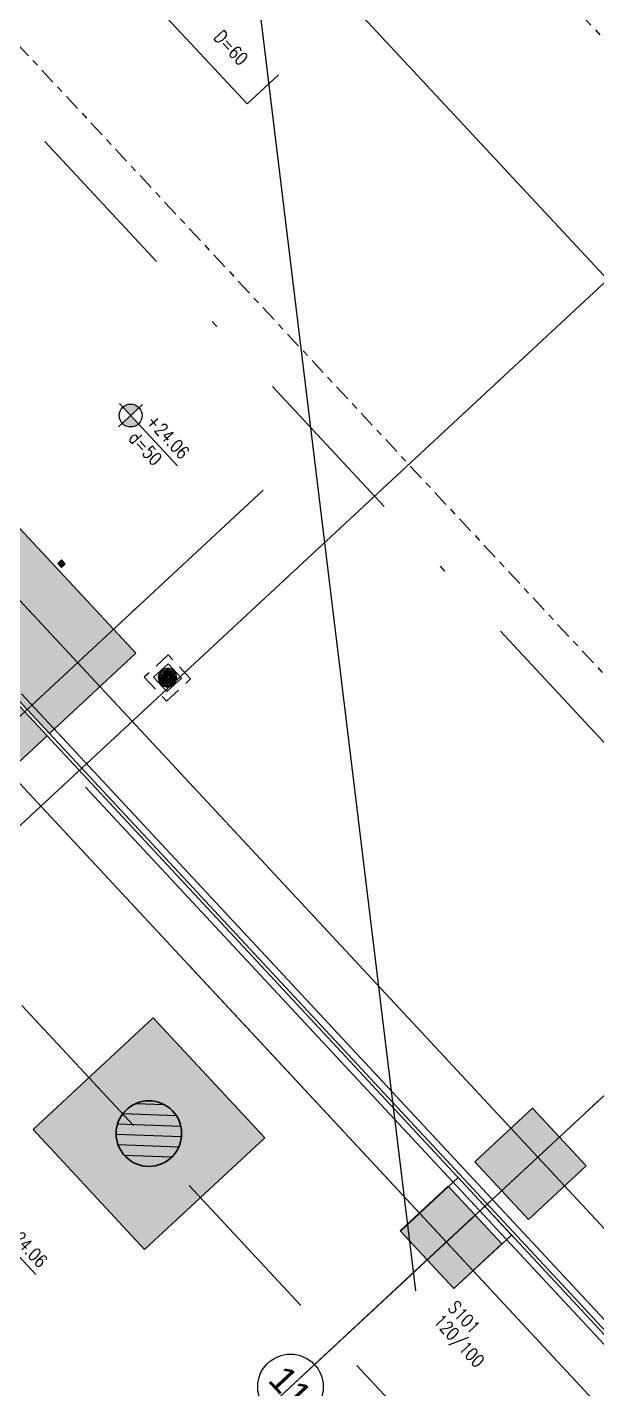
# Model space of a CAD drawing. Header units: millimetres. Extents: x 400392 to 401374, y 4543900 to 4544115.
# Drawn here: x 400472.27 to 400480.96, y 4543998.37 to 4544019.14 of the extents above; entities that cross this region are included whole.
import ezdxf
from ezdxf.enums import TextEntityAlignment as Align

# ---------------------------------------------------------------- set-up
doc = ezdxf.new("R2010")
doc.units = ezdxf.units.MM
for name, pattern in [('AKS', [3, 2.5, -0.25, 0, -0.25]), ('CENTER', [2, 1.25, -0.25, 0.25, -0.25]), ('CIZGI', [0.4, 0.25, -0.15]), ('CONTINU', [0]), ('DASHDOT2', [0.5, 0.25, -0.125, 0, -0.125]), ('HIDDEN', [0.375, 0.25, -0.125]), ('UUC-ST-KAL-I05-101-U-000$0$ACAD_ISO05W100', [33, 24, -3, 0, -3, 0, -3])]:
    doc.linetypes.add(name, pattern=pattern)
for name, color, linetype, lineweight in [('A-DETL-GENF', 92, 'Continuous', 9), ('PRT-Geo-Pile_100', 101, 'Continuous', 30), ('PRT-Geo-Pile_120', 101, 'Continuous', 30), ('PRT-Geo-Pile_No.', 151, 'Continuous', 25)]:
    doc.layers.add(name, color=color, linetype=linetype, lineweight=lineweight)
for name, color, linetype in [('aks prota', 2, 'AKS'), ('bosluk tarama prota', 8, 'Continuous'), ('caks prota', 4, 'Continuous'), ("İbrahim'in aks", 11, 'Continuous'), ('kiriş prota', 6, 'Continuous'), ('kolon prota', 1, 'Continuous'), ('kolon tarama prota', 252, 'Continuous'), ('lkolon prota', 4, 'Continuous'), ('not çizgisi prota', 4, 'Continuous'), ('perde prota', 1, 'Continuous'), ('PRT-AL-TUNEL_EKSENI', 14, 'DASHDOT2'), ('PRT-MI-a_fit_drainage', 10, 'Continuous'), ('skesit prota', 7, 'Continuous'), ('st-s_level (kot)', 6, 'Continuous'), ('st-s_levelmark (kot işareti)', 4, 'Continuous'), ('st_s_ölçü', 4, 'Continuous'), ('taks prota', 7, 'Continuous'), ('temel prota', 6, 'Continuous'), ('tkolon prota', 6, 'Continuous'), ('UUC-ST-KAL-I05-101-U-000$0$st_s_su tutucu', 2, 'Continuous')]:
    doc.layers.add(name, color=color, linetype=linetype)
doc.styles.add('OLCU', font='romanstw.shx')
doc.styles.add('prt-kd-kot', font='Arial.ttf')
doc.styles.add('TAKS', font='Arial Unicode.ttf')
doc.styles.add('tkolon', font='romanstw.shx')
doc.dimstyles.new('1-50', dxfattribs={"dimtxt": 10, "dimasz": 4, "dimexe": 4, "dimexo": 8, "dimgap": 4, "dimtad": 1, "dimdec": 1, "dimrnd": 0.05, "dimzin": 9, "dimdsep": 46, "dimtxsty": 'OLCU', "dimblk1": 'OBLIQUE', "dimblk2": 'OBLIQUE', "dimsah": 1, "dimcen": 2, "dimdle": 4, "dimclrd": 4, "dimclre": 4, "dimclrt": 3, "dimadec": 1, "dimazin": 0, "dimtfac": 1, "dimtdec": 1, "dimtix": 1, "dimtmove": 2, "dimatfit": 3, "dimldrblk": 'OBLIQUE', "dimfxl": 1, "dimtvp": 1, "dimtolj": 1, "dimtzin": 1, "dimarcsym": 0})

# ---------------------------------------------------------------- blocks, each defined once
blk = doc.blocks.new('+24.06 mekanik')
at = {"layer": 'kolon tarama prota', "color": 253}
for p, q in [((90999.48620860717, 166424.138995031), (90756.78111029469, 166247.8034193433)), ((90756.78111029469, 166247.8034193433), (90999.48620860717, 166424.138995031)), ((91175.82178429491, 166181.4338967185), (90999.48620860717, 166424.138995031)), ((90999.48620860717, 166424.138995031), (91175.82178429491, 166181.4338967185)), ((90999.48620860717, 166424.138995031), (90999.48620860717, 166424.138995031)), ((90756.78111029469, 166247.8034193433), (90933.11668598243, 166005.0983210308)), ((90933.11668598243, 166005.0983210308), (90756.78111029469, 166247.8034193433)), ((90756.78111029469, 166247.8034193433), (90756.78111029469, 166247.8034193433)), ((90880.01892457371, 166324.8698542733), (90891.78338627586, 166308.6774618824)), ((90891.78338627586, 166308.6774618824), (90880.01892457371, 166324.8698542733)), ((90880.01892457371, 166324.8698542733), (90880.01892457371, 166324.8698542733)), ((90899.87355621961, 166314.5553144053), (90888.10909451747, 166330.7477067962)), ((90888.10909451747, 166330.7477067962), (90899.87355621961, 166314.5553144053)), ((90888.10909451747, 166330.7477067962), (90888.10909451747, 166330.7477067962)), ((90891.78338627586, 166308.6774618824), (90891.78338627586, 166308.6774618824)), ((90899.87355621961, 166314.5553144053), (90899.87355621961, 166314.5553144053)), ((90906.4941571539, 166288.4298228097), (90918.27054170138, 166272.22102003)), ((90918.27054170138, 166272.22102003), (90906.4941571539, 166288.4298228097)), ((90906.4941571539, 166288.4298228097), (90906.4941571539, 166288.4298228097)), ((90926.36071164513, 166278.0988725529), (90914.58432709765, 166294.3076753326)), ((90914.58432709765, 166294.3076753326), (90926.36071164513, 166278.0988725529)), ((90914.58432709765, 166294.3076753326), (90914.58432709765, 166294.3076753326)), ((90918.27054170138, 166272.22102003), (90918.27054170138, 166272.22102003)), ((90939.43147561031, 166201.2768207633), (90923.1144337429, 166189.4217959154)), ((90923.1144337429, 166189.4217959154), (90939.43147561031, 166201.2768207633)), ((90926.36071164513, 166278.0988725529), (90926.36071164513, 166278.0988725529)), ((90928.99228626581, 166181.3316259717), (90945.30932813323, 166193.1866508196)), ((90945.30932813323, 166193.1866508196), (90928.99228626581, 166181.3316259717)), ((90933.01441523555, 166251.9278190599), (90944.86944008346, 166235.6107771925)), ((90944.86944008346, 166235.6107771925), (90933.01441523555, 166251.9278190599)), ((90933.01441523555, 166251.9278190599), (90933.01441523555, 166251.9278190599)), ((90939.43147561031, 166201.2768207633), (90939.43147561031, 166201.2768207633)), ((90952.95961002722, 166241.4886297154), (90941.10458517929, 166257.8056715828)), ((90941.10458517929, 166257.8056715828), (90952.95961002722, 166241.4886297154)), ((90941.10458517929, 166257.8056715828), (90941.10458517929, 166257.8056715828)), ((90944.86944008346, 166235.6107771925), (90944.86944008346, 166235.6107771925)), ((90945.30932813323, 166193.1866508196), (90945.30932813323, 166193.1866508196)), ((90952.95961002722, 166241.4886297154), (90952.95961002722, 166241.4886297154)), ((91003.61060832378, 166247.9056900901), (90987.29356645637, 166236.0506652422)), ((90987.29356645637, 166236.0506652422), (91003.61060832378, 166247.9056900901)), ((90987.29356645637, 166236.0506652422), (90987.29356645637, 166236.0506652422)), ((90999.58847935405, 166177.3094970019), (90987.73345450613, 166193.6265388693)), ((90987.73345450613, 166193.6265388693), (90999.58847935405, 166177.3094970019)), ((90987.73345450613, 166193.6265388693), (90987.73345450613, 166193.6265388693)), ((90993.17141897928, 166227.9604952985), (91009.4884608467, 166239.8155201464)), ((91009.4884608467, 166239.8155201464), (90993.17141897928, 166227.9604952985)), ((90993.17141897928, 166227.9604952985), (90993.17141897928, 166227.9604952985)), ((91003.61060832378, 166247.9056900901), (91003.61060832378, 166247.9056900901)), ((91009.4884608467, 166239.8155201464), (91009.4884608467, 166239.8155201464)), ((91040.11261207359, 166274.4259481718), (91023.90380929392, 166262.6495636243)), ((91023.90380929392, 166262.6495636243), (91040.11261207359, 166274.4259481718)), ((91023.90380929392, 166262.6495636243), (91023.90380929392, 166262.6495636243)), ((91029.78166181683, 166254.5593936806), (91045.99046459651, 166266.3357782281)), ((91045.99046459651, 166266.3357782281), (91029.78166181683, 166254.5593936806)), ((91029.78166181683, 166254.5593936806), (91029.78166181683, 166254.5593936806)), ((91040.11261207359, 166274.4259481718), (91040.11261207359, 166274.4259481718)), ((91045.99046459651, 166266.3357782281), (91045.99046459651, 166266.3357782281)), ((91076.55264353722, 166300.901180752), (91060.36025114631, 166289.1367190498)), ((91060.36025114631, 166289.1367190498), (91076.55264353722, 166300.901180752)), ((91060.36025114631, 166289.1367190498), (91060.36025114631, 166289.1367190498)), ((91066.23810366924, 166281.0465491061), (91082.43049606014, 166292.8110108082)), ((91082.43049606014, 166292.8110108082), (91066.23810366924, 166281.0465491061)), ((91066.23810366924, 166281.0465491061), (91066.23810366924, 166281.0465491061)), ((91076.55264353722, 166300.901180752), (91076.55264353722, 166300.901180752)), ((91082.43049606014, 166292.8110108082), (91082.43049606014, 166292.8110108082)), ((90866.36479092036, 166148.1907669557), (90850.17239852945, 166136.4263052536)), ((90850.17239852945, 166136.4263052536), (90866.36479092036, 166148.1907669557)), ((90850.17239852945, 166136.4263052536), (90850.17239852945, 166136.4263052536)), ((90856.05025105238, 166128.3361353098), (90872.24264344329, 166140.100597012)), ((90872.24264344329, 166140.100597012), (90856.05025105238, 166128.3361353098)), ((90856.05025105238, 166128.3361353098), (90856.05025105238, 166128.3361353098)), ((90866.36479092036, 166148.1907669557), (90866.36479092036, 166148.1907669557)), ((90872.24264344329, 166140.100597012), (90872.24264344329, 166140.100597012)), ((90902.82123277277, 166174.6779223812), (90886.61242999308, 166162.9015378337)), ((90886.61242999308, 166162.9015378337), (90902.82123277277, 166174.6779223812)), ((90886.61242999308, 166162.9015378337), (90886.61242999308, 166162.9015378337)), ((90892.49028251601, 166154.81136789), (90908.69908529568, 166166.5877524375)), ((90908.69908529568, 166166.5877524375), (90892.49028251601, 166154.81136789)), ((90892.49028251601, 166154.81136789), (90892.49028251601, 166154.81136789)), ((90902.82123277277, 166174.6779223812), (90902.82123277277, 166174.6779223812)), ((90908.69908529568, 166166.5877524375), (90908.69908529568, 166166.5877524375)), ((90923.1144337429, 166189.4217959154), (90923.1144337429, 166189.4217959154)), ((90928.99228626581, 166181.3316259717), (90928.99228626581, 166181.3316259717)), ((90933.11668598243, 166005.0983210308), (91175.82178429491, 166181.4338967185)), ((91175.82178429491, 166181.4338967185), (90933.11668598243, 166005.0983210308)), ((90933.11668598243, 166005.0983210308), (90933.11668598243, 166005.0983210308)), ((90979.64328456238, 166187.7486863464), (90991.49830941031, 166171.431644479)), ((90991.49830941031, 166171.431644479), (90979.64328456238, 166187.7486863464)), ((90979.64328456238, 166187.7486863464), (90979.64328456238, 166187.7486863464)), ((90991.49830941031, 166171.431644479), (90991.49830941031, 166171.431644479)), ((90999.58847935405, 166177.3094970019), (90999.58847935405, 166177.3094970019)), ((91006.24218294446, 166151.1384435089), (91018.01856749195, 166134.9296407292)), ((91018.01856749195, 166134.9296407292), (91006.24218294446, 166151.1384435089)), ((91006.24218294446, 166151.1384435089), (91006.24218294446, 166151.1384435089)), ((91026.1087374357, 166140.8074932521), (91014.33235288822, 166157.0162960318)), ((91014.33235288822, 166157.0162960318), (91026.1087374357, 166140.8074932521)), ((91014.33235288822, 166157.0162960318), (91014.33235288822, 166157.0162960318)), ((91018.01856749195, 166134.9296407292), (91018.01856749195, 166134.9296407292)), ((91026.1087374357, 166140.8074932521), (91026.1087374357, 166140.8074932521)), ((91032.72933836999, 166114.6820016565), (91044.49380007213, 166098.4896092656)), ((91044.49380007213, 166098.4896092656), (91032.72933836999, 166114.6820016565)), ((91032.72933836999, 166114.6820016565), (91032.72933836999, 166114.6820016565)), ((91052.58397001588, 166104.3674617885), (91040.81950831374, 166120.5598541794)), ((91040.81950831374, 166120.5598541794), (91052.58397001588, 166104.3674617885)), ((91040.81950831374, 166120.5598541794), (91040.81950831374, 166120.5598541794)), ((91044.49380007213, 166098.4896092656), (91044.49380007213, 166098.4896092656)), ((91052.58397001588, 166104.3674617885), (91052.58397001588, 166104.3674617885)), ((91175.82178429491, 166181.4338967185), (91175.82178429491, 166181.4338967185)), ((89054.99481417783, 164875.4055666292), (88990.27345462784, 164828.3827464458)), ((88990.27345462784, 164828.3827464458), (89054.99481417783, 164875.4055666292)), ((88990.27345462784, 164828.3827464458), (89037.29627481123, 164763.6613868958)), ((89037.29627481123, 164763.6613868958), (88990.27345462784, 164828.3827464458)), ((88990.27345462784, 164828.3827464458), (88990.27345462784, 164828.3827464458)), ((89017.63604943434, 164805.0004560368), (89013.27541902025, 164801.832272592)), ((89013.27541902025, 164801.832272592), (89017.63604943434, 164805.0004560368)), ((89013.27541902025, 164801.832272592), (89013.27541902025, 164801.832272592)), ((89017.63604943434, 164805.0004560368), (89017.63604943434, 164805.0004560368)), ((89019.15327154318, 164793.7421026483), (89023.51390195727, 164796.910286093)), ((89023.51390195727, 164796.910286093), (89019.15327154318, 164793.7421026483)), ((89019.15327154318, 164793.7421026483), (89019.15327154318, 164793.7421026483)), ((89020.35417038035, 164846.5257497138), (89023.5223538251, 164842.1651192997)), ((89023.5223538251, 164842.1651192997), (89020.35417038035, 164846.5257497138)), ((89020.35417038035, 164846.5257497138), (89020.35417038035, 164846.5257497138)), ((89027.540071503, 164812.196149268), (89023.11467217421, 164808.9809084522)), ((89023.11467217421, 164808.9809084522), (89027.540071503, 164812.196149268)), ((89023.11467217421, 164808.9809084522), (89023.11467217421, 164808.9809084522)), ((89023.51390195727, 164796.910286093), (89023.51390195727, 164796.910286093)), ((89023.5223538251, 164842.1651192997), (89023.5223538251, 164842.1651192997)), ((89027.5028062405, 164836.6864965599), (89030.71804705627, 164832.2610972311)), ((89030.71804705627, 164832.2610972311), (89027.5028062405, 164836.6864965599)), ((89027.5028062405, 164836.6864965599), (89027.5028062405, 164836.6864965599)), ((89027.540071503, 164812.196149268), (89027.540071503, 164812.196149268)), ((89031.61252376884, 164848.0429718227), (89028.4443403241, 164852.4036022367)), ((89028.4443403241, 164852.4036022367), (89031.61252376884, 164848.0429718227)), ((89028.4443403241, 164852.4036022367), (89028.4443403241, 164852.4036022367)), ((89028.99252469714, 164800.8907385085), (89033.41792402593, 164804.1059793242)), ((89033.41792402593, 164804.1059793242), (89028.99252469714, 164800.8907385085)), ((89028.99252469714, 164800.8907385085), (89028.99252469714, 164800.8907385085)), ((89030.71804705627, 164832.2610972311), (89030.71804705627, 164832.2610972311)), ((89031.61252376884, 164848.0429718227), (89031.61252376884, 164848.0429718227)), ((89038.15430872253, 164819.9078440103), (89033.20690055021, 164816.3133415697)), ((89033.20690055021, 164816.3133415697), (89038.15430872253, 164819.9078440103)), ((89033.20690055021, 164816.3133415697), (89033.20690055021, 164816.3133415697)), ((89033.41792402593, 164804.1059793242), (89033.41792402593, 164804.1059793242)), ((89034.83523935801, 164826.5942681839), (89038.42974179861, 164821.6468600116)), ((89038.42974179861, 164821.6468600116), (89034.83523935801, 164826.5942681839)), ((89034.83523935801, 164826.5942681839), (89034.83523935801, 164826.5942681839)), ((89038.80821700003, 164838.138949754), (89035.59297618426, 164842.5643490828)), ((89035.59297618426, 164842.5643490828), (89038.80821700003, 164838.138949754)), ((89035.59297618426, 164842.5643490828), (89035.59297618426, 164842.5643490828)), ((89037.29627481123, 164763.6613868958), (89102.01763436123, 164810.6842070792)), ((89102.01763436123, 164810.6842070792), (89037.29627481123, 164763.6613868958)), ((89037.29627481123, 164763.6613868958), (89037.29627481123, 164763.6613868958)), ((89038.15430872253, 164819.9078440103), (89038.15430872253, 164819.9078440103)), ((89038.42974179861, 164821.6468600116), (89038.42974179861, 164821.6468600116)), ((89038.80821700003, 164838.138949754), (89038.80821700003, 164838.138949754)), ((89039.08475307313, 164808.223171626), (89044.03216124546, 164811.8176740666)), ((89044.03216124546, 164811.8176740666), (89039.08475307313, 164808.223171626)), ((89039.08475307313, 164808.223171626), (89039.08475307313, 164808.223171626)), ((89046.51991174235, 164827.5247125345), (89042.92540930175, 164832.4721207068)), ((89042.92540930175, 164832.4721207068), (89046.51991174235, 164827.5247125345)), ((89042.92540930175, 164832.4721207068), (89042.92540930175, 164832.4721207068)), ((89044.03216124546, 164811.8176740666), (89044.03216124546, 164811.8176740666)), ((89045.77117724672, 164811.5422409905), (89049.36567968731, 164806.5948328181)), ((89049.36567968731, 164806.5948328181), (89045.77117724672, 164811.5422409905)), ((89045.77117724672, 164811.5422409905), (89045.77117724672, 164811.5422409905)), ((89046.51991174235, 164827.5247125345), (89046.51991174235, 164827.5247125345)), ((89053.20633591594, 164830.843781899), (89048.2589277436, 164827.2492794584)), ((89048.2589277436, 164827.2492794584), (89053.20633591594, 164830.843781899)), ((89048.2589277436, 164827.2492794584), (89048.2589277436, 164827.2492794584)), ((89049.36567968731, 164806.5948328181), (89049.36567968731, 164806.5948328181)), ((89053.20633591594, 164830.843781899), (89053.20633591594, 164830.843781899)), ((89053.48287198904, 164800.9280037709), (89056.6981128048, 164796.5026044422)), ((89056.6981128048, 164796.5026044422), (89053.48287198904, 164800.9280037709)), ((89053.48287198904, 164800.9280037709), (89053.48287198904, 164800.9280037709)), ((89057.45584963105, 164812.4726853411), (89053.86134719045, 164817.4200935134)), ((89053.86134719045, 164817.4200935134), (89057.45584963105, 164812.4726853411)), ((89053.86134719045, 164817.4200935134), (89053.86134719045, 164817.4200935134)), ((89054.13678026653, 164819.1591095146), (89059.08418843885, 164822.7536119552)), ((89059.08418843885, 164822.7536119552), (89054.13678026653, 164819.1591095146)), ((89054.13678026653, 164819.1591095146), (89054.13678026653, 164819.1591095146)), ((89102.01763436123, 164810.6842070792), (89054.99481417783, 164875.4055666292)), ((89054.99481417783, 164875.4055666292), (89102.01763436123, 164810.6842070792)), ((89054.99481417783, 164875.4055666292), (89054.99481417783, 164875.4055666292)), ((89056.6981128048, 164796.5026044422), (89056.6981128048, 164796.5026044422)), ((89057.45584963105, 164812.4726853411), (89057.45584963105, 164812.4726853411)), ((89063.29856429192, 164838.1762150165), (89058.87316496314, 164834.9609742007)), ((89058.87316496314, 164834.9609742007), (89063.29856429192, 164838.1762150165)), ((89058.87316496314, 164834.9609742007), (89058.87316496314, 164834.9609742007)), ((89059.08418843885, 164822.7536119552), (89059.08418843885, 164822.7536119552)), ((89060.67856522022, 164791.0239817023), (89063.84674866496, 164786.6633512882)), ((89063.84674866496, 164786.6633512882), (89060.67856522022, 164791.0239817023)), ((89060.67856522022, 164791.0239817023), (89060.67856522022, 164791.0239817023)), ((89064.78828274856, 164802.3804569651), (89061.57304193279, 164806.8058562939)), ((89061.57304193279, 164806.8058562939), (89064.78828274856, 164802.3804569651)), ((89061.57304193279, 164806.8058562939), (89061.57304193279, 164806.8058562939)), ((89063.29856429192, 164838.1762150165), (89063.29856429192, 164838.1762150165)), ((89063.84674866496, 164786.6633512882), (89063.84674866496, 164786.6633512882)), ((89064.75101748607, 164826.870804257), (89069.17641681485, 164830.0860450727)), ((89069.17641681485, 164830.0860450727), (89064.75101748607, 164826.870804257)), ((89064.75101748607, 164826.870804257), (89064.75101748607, 164826.870804257)), ((89064.78828274856, 164802.3804569651), (89064.78828274856, 164802.3804569651)), ((89071.93691860871, 164792.5412038111), (89068.76873516396, 164796.9018342252)), ((89068.76873516396, 164796.9018342252), (89071.93691860871, 164792.5412038111)), ((89068.76873516396, 164796.9018342252), (89068.76873516396, 164796.9018342252)), ((89073.13781744588, 164845.3248508767), (89068.7771870318, 164842.1566674319)), ((89068.7771870318, 164842.1566674319), (89073.13781744588, 164845.3248508767)), ((89068.7771870318, 164842.1566674319), (89068.7771870318, 164842.1566674319)), ((89069.17641681485, 164830.0860450727), (89069.17641681485, 164830.0860450727)), ((89071.93691860871, 164792.5412038111), (89071.93691860871, 164792.5412038111)), ((89073.13781744588, 164845.3248508767), (89073.13781744588, 164845.3248508767)), ((89074.65503955472, 164834.0664974882), (89079.01566996881, 164837.2346809329)), ((89079.01566996881, 164837.2346809329), (89074.65503955472, 164834.0664974882)), ((89074.65503955472, 164834.0664974882), (89074.65503955472, 164834.0664974882)), ((89079.01566996881, 164837.2346809329), (89079.01566996881, 164837.2346809329)), ((89102.01763436123, 164810.6842070792), (89102.01763436123, 164810.6842070792))]:
    blk.add_line(p, q, dxfattribs=at)
for centre, radius, start, end in [((90966.3014472948, 166214.6186580309), 140, 128.0467130974134, 213.9532869023308), ((90966.3014472948, 166214.6186580309), 140, 128.0467130974134, 213.9532869023308), ((90966.3014472948, 166214.6186580309), 120, 128.3880154633426, 213.6119845360851), ((90966.3014472948, 166214.6186580309), 120, 128.3880154633426, 213.6119845360851), ((90966.3014472948, 166214.6186580309), 100.0000000000001, 126.0000000002074, 306.0000000002074), ((90966.3014472948, 166214.6186580309), 100.0000000000001, 126.0000000002074, 306.0000000002074), ((90966.3014472948, 166214.6186580309), 94.99999999999999, 129.0169613096029, 212.9830386900979), ((90966.3014472948, 166214.6186580309), 94.99999999999999, 129.0169613096029, 212.9830386900979), ((90966.3014472948, 166214.6186580309), 90.00000000000007, 126.0000000002074, 306.0000000002074), ((90966.3014472948, 166214.6186580309), 90.00000000000007, 126.0000000002074, 306.0000000002074), ((90966.3014472948, 166214.6186580309), 140, 38.04671309792729, 123.9532869023308), ((90966.3014472948, 166214.6186580309), 140, 38.04671309792729, 123.9532869023308), ((90966.3014472948, 166214.6186580309), 75.00000000000001, 129.8225537288751, 212.1774462713443), ((90966.3014472948, 166214.6186580309), 74.99999999999997, 129.8225537288751, 212.1774462713443), ((90966.3014472948, 166214.6186580309), 120, 38.38801546334262, 123.6119845372411), ((90966.3014472948, 166214.6186580309), 120, 38.38801546334262, 123.6119845372411), ((90966.30144729481, 166214.6186580309), 58.99999999998244, 0, 180), ((90966.30144729481, 166214.6186580309), 59.0000000000291, 180, 0), ((90966.3014472948, 166214.6186580309), 100.0000000000001, 306.0000000002074, 126.0000000002074), ((90966.3014472948, 166214.6186580309), 100.0000000000001, 306.0000000002074, 126.0000000002074), ((90966.3014472948, 166214.6186580309), 90.00000000000009, 306.0000000002074, 126.0000000002074), ((90966.3014472948, 166214.6186580309), 90.00000000000009, 306.0000000002074, 126.0000000002074), ((90966.3014472948, 166214.6186580309), 95, 39.01696131012777, 122.9830386900979), ((90966.3014472948, 166214.6186580309), 95.00000000000001, 39.01696131012777, 122.9830386900979), ((90966.3014472948, 166214.6186580309), 50.00000000000003, 126.0000000002074, 306.0000000002074), ((90966.3014472948, 166214.6186580309), 50.00000000000003, 126.0000000002074, 306.0000000002074), ((90966.3014472948, 166214.6186580309), 50, 131.7391704768622, 210.2608295230254), ((90966.3014472948, 166214.6186580309), 50.00000000000001, 131.7391704768622, 210.2608295230254), ((90966.3014472948, 166214.6186580309), 74.99999999999999, 39.82255372887508, 122.1774462701946), ((90966.3014472948, 166214.6186580309), 75.00000000000001, 39.82255372887508, 122.1774462701946), ((90966.3014472948, 166214.6186580309), 30, 135.5940682274064, 206.4059317726278), ((90966.3014472948, 166214.6186580309), 29.99999999999999, 135.5940682274064, 206.4059317726278), ((90966.30144729481, 166185.1186580309), 29.50000000001627, 90.00000000001411, 270.0000000000138), ((90966.3014472948, 166214.6186580309), 50.00000000000004, 306.0000000002074, 126.0000000002074), ((90966.3014472948, 166214.6186580309), 50.00000000000004, 306.0000000002074, 126.0000000002074), ((90966.3014472948, 166214.6186580309), 50, 41.7391704774173, 120.2608295223053), ((90966.3014472948, 166214.6186580309), 50, 41.7391704774173, 120.2608295223053), ((90966.3014472948, 166214.6186580309), 29.99999999999999, 225.5940682262273, 296.4059317733746), ((90966.3014472948, 166214.6186580309), 30.00000000000001, 225.5940682262273, 296.4059317733746), ((90966.3014472948, 166214.6186580309), 29.99999999999999, 45.59406822622729, 116.4059317733746), ((90966.3014472948, 166214.6186580309), 30.00000000000001, 45.59406822622729, 116.4059317733746), ((90966.30144729481, 166244.1186580309), 29.49999999996918, 269.9999999999855, 90.00000000004239), ((90966.3014472948, 166214.6186580309), 30.00000000000001, 315.5940682274063, 26.40593177262785), ((90966.3014472948, 166214.6186580309), 29.99999999999999, 315.5940682274063, 26.40593177262785), ((90966.3014472948, 166214.6186580309), 49.99999999999998, 311.7391704768622, 30.26082952302541), ((90966.3014472948, 166214.6186580309), 50.00000000000001, 311.7391704768622, 30.26082952302541), ((90966.3014472948, 166214.6186580309), 75, 309.8225537288751, 32.17744627134433), ((90966.3014472948, 166214.6186580309), 74.99999999999999, 309.8225537288751, 32.17744627134433), ((90966.3014472948, 166214.6186580309), 95, 309.0169613096028, 32.98303869009786), ((90966.3014472948, 166214.6186580309), 95.00000000000003, 309.0169613096028, 32.98303869009786), ((90966.3014472948, 166214.6186580309), 120, 308.3880154633426, 33.61198453608516), ((90966.3014472948, 166214.6186580309), 120, 308.3880154633426, 33.61198453608516), ((90966.3014472948, 166214.6186580309), 140, 308.0467130974135, 33.95328690233082), ((90966.3014472948, 166214.6186580309), 140, 308.0467130974135, 33.95328690233082), ((90966.3014472948, 166214.6186580309), 140, 218.0467130979273, 303.9532869023308), ((90966.3014472948, 166214.6186580309), 140, 218.0467130979273, 303.9532869023308), ((90966.3014472948, 166214.6186580309), 120, 218.3880154633426, 303.6119845372411), ((90966.3014472948, 166214.6186580309), 120, 218.3880154633426, 303.6119845372411), ((90966.3014472948, 166214.6186580309), 95, 219.0169613101278, 302.9830386900979), ((90966.3014472948, 166214.6186580309), 94.99999999999997, 219.0169613101278, 302.9830386900979), ((90966.3014472948, 166214.6186580309), 74.99999999999999, 219.8225537288751, 302.1774462701946), ((90966.3014472948, 166214.6186580309), 75, 219.8225537288751, 302.1774462701946), ((90966.3014472948, 166214.6186580309), 50, 221.7391704774173, 300.2608295223052), ((90966.3014472948, 166214.6186580309), 49.99999999999999, 221.7391704774173, 300.2608295223052), ((89046.14554449453, 164819.5334767625), 40.00000000000002, 126.0000000002074, 306.0000000002074), ((89046.14554449453, 164819.5334767625), 40.00000000000002, 126.0000000002074, 306.0000000002074), ((89046.14554449453, 164819.5334767625), 37.33333333333332, 133.6966689386963, 208.3033310604311), ((89046.14554449453, 164819.5334767625), 37.33333333333334, 133.6966689386963, 208.3033310604311), ((89046.14554449455, 164819.5334767625), 32.99999999998545, 0, 180), ((89046.14554449455, 164819.5334767625), 33.00000000001606, 180, 0), ((89046.14554449453, 164819.5334767625), 32, 134.9892993451354, 207.0107006546842), ((89046.14554449453, 164819.5334767625), 32, 134.9892993451354, 207.0107006546842), ((89046.14554449453, 164819.5334767625), 30.00000000000003, 126.0000000002074, 306.0000000002074), ((89046.14554449453, 164819.5334767625), 30.00000000000003, 126.0000000002074, 306.0000000002074), ((89046.14554449453, 164819.5334767625), 37.33333333333334, 223.6966689386963, 298.3033310611652), ((89046.14554449453, 164819.5334767625), 37.33333333333332, 223.6966689386963, 298.3033310611652), ((89046.14554449453, 164819.5334767625), 25.33333333333333, 137.3831134825529, 204.6168865173711), ((89046.14554449453, 164819.5334767625), 25.33333333333335, 137.3831134825529, 204.6168865173711), ((89046.14554449453, 164819.5334767625), 25.00000000000002, 126.0000000002074, 306.0000000002074), ((89046.14554449453, 164819.5334767625), 25.00000000000002, 126.0000000002074, 306.0000000002074), ((89046.14554449453, 164819.5334767625), 40.00000000000003, 306.0000000002074, 126.0000000002074), ((89046.14554449453, 164819.5334767625), 40.00000000000003, 306.0000000002074, 126.0000000002074), ((89046.14554449453, 164819.5334767625), 31.99999999999999, 224.9892993451354, 297.0107006546843), ((89046.14554449453, 164819.5334767625), 32.00000000000001, 224.9892993451354, 297.0107006546843), ((89046.14554449453, 164819.5334767625), 20, 140.4775121864018, 201.522487814793), ((89046.14554449453, 164819.5334767625), 19.99999999999999, 140.4775121864018, 201.522487814793), ((89046.14554449453, 164819.5334767625), 37.33333333333334, 43.69666893869635, 118.3033310611652), ((89046.14554449453, 164819.5334767625), 37.33333333333333, 43.69666893869635, 118.3033310611652), ((89046.14554449453, 164819.5334767625), 30.00000000000002, 306.0000000002074, 126.0000000002074), ((89046.14554449453, 164819.5334767625), 30.00000000000002, 306.0000000002074, 126.0000000002074), ((89046.14554449453, 164819.5334767625), 25.33333333333334, 227.3831134831174, 294.6168865173711), ((89046.14554449453, 164819.5334767625), 25.33333333333333, 227.3831134831174, 294.6168865173711), ((89046.14554449455, 164803.0334767625), 16.50000000001606, 90.00000000001265, 270.0000000000123), ((89046.14554449453, 164819.5334767625), 25.00000000000002, 306.0000000002074, 126.0000000002074), ((89046.14554449453, 164819.5334767625), 25.00000000000002, 306.0000000002074, 126.0000000002074), ((89046.14554449453, 164819.5334767625), 31.99999999999999, 44.98929934513539, 117.0107006546843), ((89046.14554449453, 164819.5334767625), 32, 44.98929934513539, 117.0107006546843), ((89046.14554449453, 164819.5334767625), 13.33333333333332, 148.0243128374464, 193.9756871628778), ((89046.14554449453, 164819.5334767625), 13.33333333333334, 148.0243128374464, 193.9756871628778), ((89046.14554449453, 164819.5334767625), 19.99999999999999, 230.4775121862893, 291.5224878140173), ((89046.14554449453, 164819.5334767625), 20.00000000000001, 230.4775121862893, 291.5224878140173), ((89046.14554449453, 164819.5334767625), 25.33333333333334, 47.38311348311742, 114.6168865173711), ((89046.14554449453, 164819.5334767625), 25.33333333333333, 47.38311348311742, 114.6168865173711), ((89046.14554449453, 164819.5334767625), 8.000000000000007, 164.6821874530657, 177.3178125466547), ((89046.14554449453, 164819.5334767625), 7.999999999999992, 164.6821874530657, 177.3178125466547), ((89046.14554449453, 164819.5334767625), 19.99999999999999, 50.47751218628925, 111.5224878140174), ((89046.14554449453, 164819.5334767625), 20.00000000000001, 50.47751218628925, 111.5224878140174), ((89046.14554449453, 164819.5334767625), 13.33333333333334, 238.0243128362976, 283.9756871630792), ((89046.14554449453, 164819.5334767625), 13.33333333333333, 238.0243128362976, 283.9756871630792), ((89046.14554449453, 164819.5334767625), 13.33333333333334, 58.02431283629759, 103.9756871630792), ((89046.14554449453, 164819.5334767625), 13.33333333333333, 58.02431283629759, 103.9756871630792), ((89046.14554449453, 164819.5334767625), 7.999999999999993, 254.6821874536496, 267.3178125466156), ((89046.14554449453, 164819.5334767625), 8.000000000000004, 254.6821874536496, 267.3178125466156), ((89046.14554449455, 164836.0334767625), 16.4999999999709, 269.9999999999996, 90), ((89046.14554449453, 164819.5334767625), 7.999999999999992, 74.6821874536496, 87.31781254661566), ((89046.14554449453, 164819.5334767625), 8.000000000000007, 74.6821874536496, 87.31781254661566), ((89046.14554449453, 164819.5334767625), 8.000000000000004, 344.6821874530657, 357.3178125466546), ((89046.14554449453, 164819.5334767625), 7.999999999999992, 344.6821874530657, 357.3178125466546), ((89046.14554449453, 164819.5334767625), 13.33333333333332, 328.0243128374464, 13.97568716287785), ((89046.14554449453, 164819.5334767625), 13.33333333333334, 328.0243128374464, 13.97568716287785), ((89046.14554449453, 164819.5334767625), 20.00000000000001, 320.4775121864018, 21.52248781479299), ((89046.14554449453, 164819.5334767625), 19.99999999999999, 320.4775121864018, 21.52248781479299), ((89046.14554449453, 164819.5334767625), 25.33333333333333, 317.3831134825529, 24.61688651737106), ((89046.14554449453, 164819.5334767625), 25.33333333333334, 317.3831134825529, 24.61688651737106), ((89046.14554449453, 164819.5334767625), 32.00000000000001, 314.9892993451354, 27.01070065468425), ((89046.14554449453, 164819.5334767625), 32, 314.9892993451354, 27.01070065468425), ((89046.14554449453, 164819.5334767625), 37.33333333333332, 313.6966689386963, 28.30333106043111), ((89046.14554449453, 164819.5334767625), 37.33333333333334, 313.6966689386963, 28.30333106043111)]:
    blk.add_arc(centre, radius, start, end, dxfattribs=at)
blk = doc.blocks.new('YER SUZGECI_20x20')
at = {"color": 2}
blk.add_lwpolyline([(-20, 0), (0, 0), (0, 20), (-20, 20)], close=True, dxfattribs=at)
for points in [[(0, 20), (-20, 0)], [(-20, 20), (0, 0)]]:
    blk.add_lwpolyline(points, dxfattribs=at)
blk.add_circle((-10, 10), 7, dxfattribs=at)
blk = doc.blocks.new('PLAN_KOT')
at = {"layer": 'st-s_levelmark (kot işareti)'}
h = blk.add_hatch(color=256, dxfattribs=at)
h.paths.add_polyline_path([(0, 17.5, 0.4142135623730951), (-17.5, 0), (0, 0)])
h.paths.add_polyline_path([(17.5, 0), (0, 0), (0, -17.5, 0.4142135623730951)])
for p, q in [((0, 25), (0, -25)), ((105, 0), (-25, 0))]:
    blk.add_line(p, q, dxfattribs=at)
blk.add_circle((0, 0), 17.5, dxfattribs=at)
at = {"layer": 'st-s_level (kot)', "color": 6, "style": 'OLCU', "width": 0.8}
for tag, p in [('KOT', (22.6700442370493, 9.780006943954504)), ('DÖŞEME_KALINLIĞI', (22.6700442370493, -27.62999305603444))]:
    blk.add_attdef(tag, p, '', height=20, dxfattribs=at)
blk = doc.blocks.new("5 No'lu akslar")
at = {"layer": "İbrahim'in aks", "ltscale": 10}
for p, q in [((400453.7470770574, 4543991.500585988), (400475.8696006903, 4544012.075374523)), ((400491.7789215246, 4543986.506464599), (400468.3046522577, 4544011.746581926)), ((400460.7629851704, 4543983.956874439), (400482.8855252085, 4544004.531678232))]:
    blk.add_line(p, q, dxfattribs=at)
blk = doc.blocks.new('_Oblique')
at = {"layer": 'st_s_ölçü', "lineweight": -2}
blk.add_line((-0.5, -0.5), (0.5, 0.5), dxfattribs=at)
blk = doc.blocks.new('*U107')
at = {"layer": 'PRT-Geo-Pile_100'}
blk.add_circle((0, 0), 0.5, dxfattribs=at)
at = {"layer": 'PRT-Geo-Pile_No.', "style": 'prt-kd-kot'}
blk.add_attdef('Kazık_No:', text='', height=0.2500000000000001, rotation=90, dxfattribs=at).set_placement((-0.2191336971348793, -0.7689588211889175), align=Align.MIDDLE_LEFT)
blk = doc.blocks.new('kazık1')
at = {"layer": 'kolon tarama prota', "transparency": 33554687}
h = blk.add_hatch(dxfattribs=at)
h.set_pattern_fill('ANSI31', color=256, scale=5)
h.set_pattern_definition([(45, (15764.81261278046, 55263.47006949176), (-11.22532015133644, 11.22532015133644), [])])
edge = h.paths.add_edge_path()
edge.add_arc((173187.4404110964, 70601.6960894432), 50, 0, 360)
at = {"layer": 'kolon tarama prota', "transparency": 33554687, "xscale": 100.0000000000001, "yscale": 100.0000000000001, "zscale": 100.0000000000001, "rotation": 270.0012000308424}
blk.add_blockref('*U107', (173187.4414583209, 70601.69608945417), dxfattribs=at)

msp = doc.modelspace()

# ---------------------------------------------------------------- hatches: boundary and pattern name
at = {"layer": 'bosluk tarama prota'}
h = msp.add_hatch(dxfattribs=at)
h.set_pattern_fill('DOTS', color=2, scale=0.09999999999999999, angle=-47.07600605198225)
h.set_pattern_definition([(312.9239939480178, (398960.7519760979, 4544959.878828598), (0.1703024845375482, 0.04999016788667697), [0, -0.15875])])
h.paths.add_polyline_path([(400474.1922145006, 4544004.027070845), (400475.8947834475, 4544002.196426428), (400474.0641390304, 4544000.493857481), (400472.3615700835, 4544002.324501898)])
h.paths.add_polyline_path([(400470.167526694, 4544000.283958076), (400471.8700956414, 4543998.453313658), (400470.0394512247, 4543996.750744712), (400468.3368822774, 4543998.581389129)])
h.paths.add_polyline_path([(400483.4985903115, 4543994.602240012), (400485.3704520557, 4543992.589567775), (400483.3614616082, 4543990.721130235), (400481.489599864, 4543992.733802472)])
h.paths.add_polyline_path([(400479.1836338742, 4543990.58961571), (400480.886202821, 4543988.758971293), (400479.0555584044, 4543987.056402346), (400477.3529894575, 4543988.887046764)])
h.paths.add_polyline_path([(400477.5697131781, 4543984.690389128), (400475.8676403612, 4543986.520500094), (400471.3850935763, 4543982.351561065), (400474.7191067468, 4543978.7667473), (400476.6376220961, 4543980.551039556), (400475.0056817424, 4543982.305742355)])
h.paths.add_polyline_path([(400466.9070721753, 4543996.155125555), (400468.6096411222, 4543994.324481137), (400463.8513708543, 4543989.89910878), (400460.513523675, 4543993.488044966), (400462.1977165383, 4543995.054408397), (400463.8329947707, 4543993.296116628)])
at = {"layer": 'kolon tarama prota'}
h = msp.add_hatch(color=256, dxfattribs=at)
h.dxf.hatch_style = 1
h.paths.add_polyline_path([(400473.9304739307, 4544009.588737423), (400440.7516393499, 4544045.263444385), (400441.0592837702, 4544042.730103491), (400472.151059702, 4544009.299453821), (400471.931382372, 4544009.095145547), (400472.6124099507, 4544008.36288778)])
h = msp.add_hatch(color=256, dxfattribs=at)
h.dxf.hatch_style = 1
h.paths.add_polyline_path([(400471.8947695433, 4544009.0610941), (400466.2123366669, 4544003.776367884), (400466.9288182664, 4544003.077064027), (400472.5757308742, 4544008.328907565)])
h.paths.add_polyline_path([(400466.1765183127, 4544003.811327489), (400466.7631280748, 4544004.356896883), (400464.0214584684, 4544007.03261447), (400463.409822247, 4544006.511691649)])
h = msp.add_hatch(color=256, dxfattribs=at)
h.dxf.hatch_style = 1
h.paths.add_polyline_path([(400480.7946636528, 4544001.767679362), (400479.9774305578, 4544002.646388682), (400479.0987212379, 4544001.829155587), (400479.9159543328, 4544000.950446267)])
h = msp.add_hatch(color=256, dxfattribs=at)
h.dxf.hatch_style = 1
h.paths.add_polyline_path([(400478.6946002082, 4544001.456073426), (400479.5118333027, 4544000.577364106), (400478.779575536, 4543999.896336527), (400477.9623424415, 4544000.775045848)])

# ---------------------------------------------------------------- linework, layer by layer
at = {"layer": 'aks prota', "ltscale": 10}
for p, q in [((400512.6777277258, 4543981.362307063), (400399.6821631356, 4544102.857944442)), ((400478.1981526054, 4543999.860730715), (400465.8023563614, 4544101.935644057)), ((400505.428375836, 4543974.620134032), (400392.4328112458, 4544096.115771411)), ((400470.4700639369, 4544005.384827921), (400496.0025286665, 4544029.130951608)), ((400476.6537896758, 4543998.735932428), (400502.1862544059, 4544022.482056115)), ((400453.7470770907, 4543991.500586018), (400475.8696006825, 4544012.075374516)), ((400491.7789214882, 4543986.506464638), (400468.3046522639, 4544011.746581919)), ((400460.7629851908, 4543983.956874483), (400482.8855251879, 4544004.531678239))]:
    msp.add_line(p, q, dxfattribs=at)
at = {"layer": 'caks prota', "ltscale": 0.05}
msp.add_circle((400476.2876607925, 4543998.395418638), 0.5, dxfattribs=at)
at = {"layer": 'kiriş prota'}
msp.add_lwpolyline([(400474.1922145006, 4544004.027070845), (400475.8947834475, 4544002.196426428), (400474.0641390304, 4544000.493857481), (400472.3615700835, 4544002.324501898)], close=True, dxfattribs=at)
at = {"layer": 'kolon prota', "color": 1}
for points in [[(400479.9774305578, 4544002.646388682), (400480.7946636528, 4544001.767679362), (400479.9159543328, 4544000.950446267), (400479.0987212379, 4544001.829155587)], [(400478.6946002082, 4544001.456073426), (400479.5118333027, 4544000.577364106), (400478.779575536, 4543999.896336527), (400477.9623424415, 4544000.775045848)]]:
    msp.add_lwpolyline(points, close=True, dxfattribs=at)
at = {"layer": 'kolon tarama prota'}
for points in [[(400470.3180765868, 4544006.229070473), (400472.5757970628, 4544008.328836402), (400471.8947694842, 4544009.061094169), (400469.6370490082, 4544006.96132824)], [(400472.5757970628, 4544008.328836402), (400489.0830474002, 4543990.579830868)]]:
    msp.add_lwpolyline(points, dxfattribs=at)
at = {"layer": 'kolon tarama prota', "linetype": 'HIDDEN', "ltscale": 10}
msp.add_lwpolyline([(400469.6370490254, 4544006.961328221), (400487.506384497, 4543987.747774923)], dxfattribs=at)
at = {"layer": 'kolon tarama prota'}
msp.add_lwpolyline([(400478.84243102, 4544001.590795934), (400479.6596641149, 4544000.712086614), (400478.7809547945, 4543999.894853519), (400477.9637216995, 4544000.773562839)], close=True, dxfattribs=at)
at = {"layer": 'perde prota'}
for points in [[(400473.9304739307, 4544009.588737423), (400472.6124099507, 4544008.36288778), (400471.931382372, 4544009.095145547), (400472.151059702, 4544009.299453821), (400441.0592837702, 4544042.730103491), (400440.7516393499, 4544045.263444385), (400473.9304739307, 4544009.588737423)], [(400472.5757308742, 4544008.328907565), (400489.0830301805, 4543990.579849374)], [(400472.6124099507, 4544008.36288778), (400489.1193197747, 4543990.614248376)]]:
    msp.add_lwpolyline(points, dxfattribs=at)
msp.add_lwpolyline([(400466.2123366669, 4544003.776367884), (400466.9288182664, 4544003.077064027), (400472.5757308742, 4544008.328907565), (400471.8947695433, 4544009.0610941)], close=True, dxfattribs=at)
at = {"layer": 'PRT-AL-TUNEL_EKSENI', "ltscale": 10}
msp.add_line((400396.1307129674, 4544099.554960685), (400509.1262775576, 4543978.059323305), dxfattribs=at)
at = {"layer": 'PRT-MI-a_fit_drainage', "color": 2, "linetype": 'CIZGI'}
msp.add_lwpolyline([(400474.4249071209, 4544009.562851496), (400474.0587782376, 4544009.222337706), (400474.3992920271, 4544008.856208824), (400474.7654209104, 4544009.196722613)], close=True, dxfattribs=at)
at = {"layer": 'skesit prota', "linetype": 'CENTER', "ltscale": 0.2}
for points in [[(400398.2935804627, 4544107.958547), (400511.8758603884, 4543985.832058722)], [(400438.4103048742, 4544055.136431523), (400492.1879414553, 4543997.313381063)]]:
    msp.add_lwpolyline(points, dxfattribs=at)
at = {"layer": 'temel prota', "linetype": 'HIDDEN', "ltscale": 10}
msp.add_lwpolyline([(400475.5801855777, 4544024.480918229), (400478.8491179561, 4544020.966080949), (400475.6271837833, 4544017.969559602), (400472.3582514049, 4544021.484396882)], close=True, dxfattribs=at)
at = {"layer": 'UUC-ST-KAL-I05-101-U-000$0$st_s_su tutucu', "linetype": 'UUC-ST-KAL-I05-101-U-000$0$ACAD_ISO05W100'}
for points in [[(400472.1882947804, 4544008.971404569), (400489.6962998062, 4543990.147271136)], [(400489.5059127845, 4543989.970203968), (400471.9979077573, 4544008.794337401)]]:
    msp.add_lwpolyline(points, dxfattribs=at)

# ---------------------------------------------------------------- block references
msp.add_blockref("5 No'lu akslar", (0, 0))
at = {"layer": 'A-DETL-GENF', "xscale": 0.001, "yscale": 0.001, "zscale": 0.001, "rotation": 276.9239939588385}
msp.add_blockref('+24.06 mekanik', (400298.4437628733, 4544079.482834451), dxfattribs=at)
at = {"layer": 'PRT-Geo-Pile_120', "xscale": 0.01, "yscale": 0.01, "zscale": 0.01, "rotation": 312.9239939480178}
msp.add_blockref('kazık1', (398777.687534438, 4544789.621933892), dxfattribs=at)
at = {"layer": 'PRT-MI-a_fit_drainage', "color": 2, "xscale": 0.01, "yscale": 0.01, "zscale": 0.01, "rotation": 222.9239939588105}
msp.add_blockref('YER SUZGECI_20x20', (400474.270771041, 4544009.214653181), dxfattribs=at)
at = {"layer": 'st-s_level (kot)', "linetype": 'CONTINU', "ltscale": 0.1, "xscale": 0.01, "yscale": 0.01, "zscale": 0.01}
for p, rotation in [((400473.8506076834, 4544013.216004358), 312.9239939588403), ((400471.6874782052, 4544000.880004948), 312.9239939480178)]:
    msp.add_blockref('PLAN_KOT', p, dxfattribs=dict(at, rotation=rotation)).add_auto_attribs({'KOT': '+24.06', 'DÖŞEME_KALINLIĞI': 'd=50'})

# ---------------------------------------------------------------- texts
at = {"layer": 'lkolon prota', "style": 'tkolon', "width": 0.8}
msp.add_text('120/100', height=0.1999999999999999, rotation=312.9239939404266, dxfattribs=at).set_placement((400478.4556435696, 4543999.386899))
at = {"layer": 'st-s_level (kot)', "color": 6, "style": 'OLCU', "width": 0.8}
msp.add_attdef('D=60', (400475.1046087099, 4544018.978591342), '', height=0.2, rotation=312.9239939495117, dxfattribs=at)
at = {"layer": 'taks prota', "style": 'TAKS'}
msp.add_text('11', height=0.4, rotation=312.9239939495117, dxfattribs=at).set_placement((400476.2876607925, 4543998.395418638), align=Align.MIDDLE_CENTER)
at = {"layer": 'tkolon prota', "style": 'tkolon', "width": 0.8}
msp.add_text('S101', height=0.1999999999999999, rotation=312.9239939404266, dxfattribs=at).set_placement((400478.6753208996, 4543999.591207273))

# ---------------------------------------------------------------- leaders
at = {"layer": 'not çizgisi prota'}
for points in [[(400466.6830660324, 4544004.095629854), (400468.1194054838, 4544004.375749556), (400469.1111307074, 4544003.309421964)], [(400461.8487665001, 4543999.579506101), (400463.2851059521, 4543999.859625803), (400464.2768311757, 4543998.793298213)]]:
    msp.add_leader(points, dimstyle='1-50', override={"dimasz": 12, "dimgap": 4, "dimtad": 0}, dxfattribs=at)

doc.saveas('drawing.dxf')
